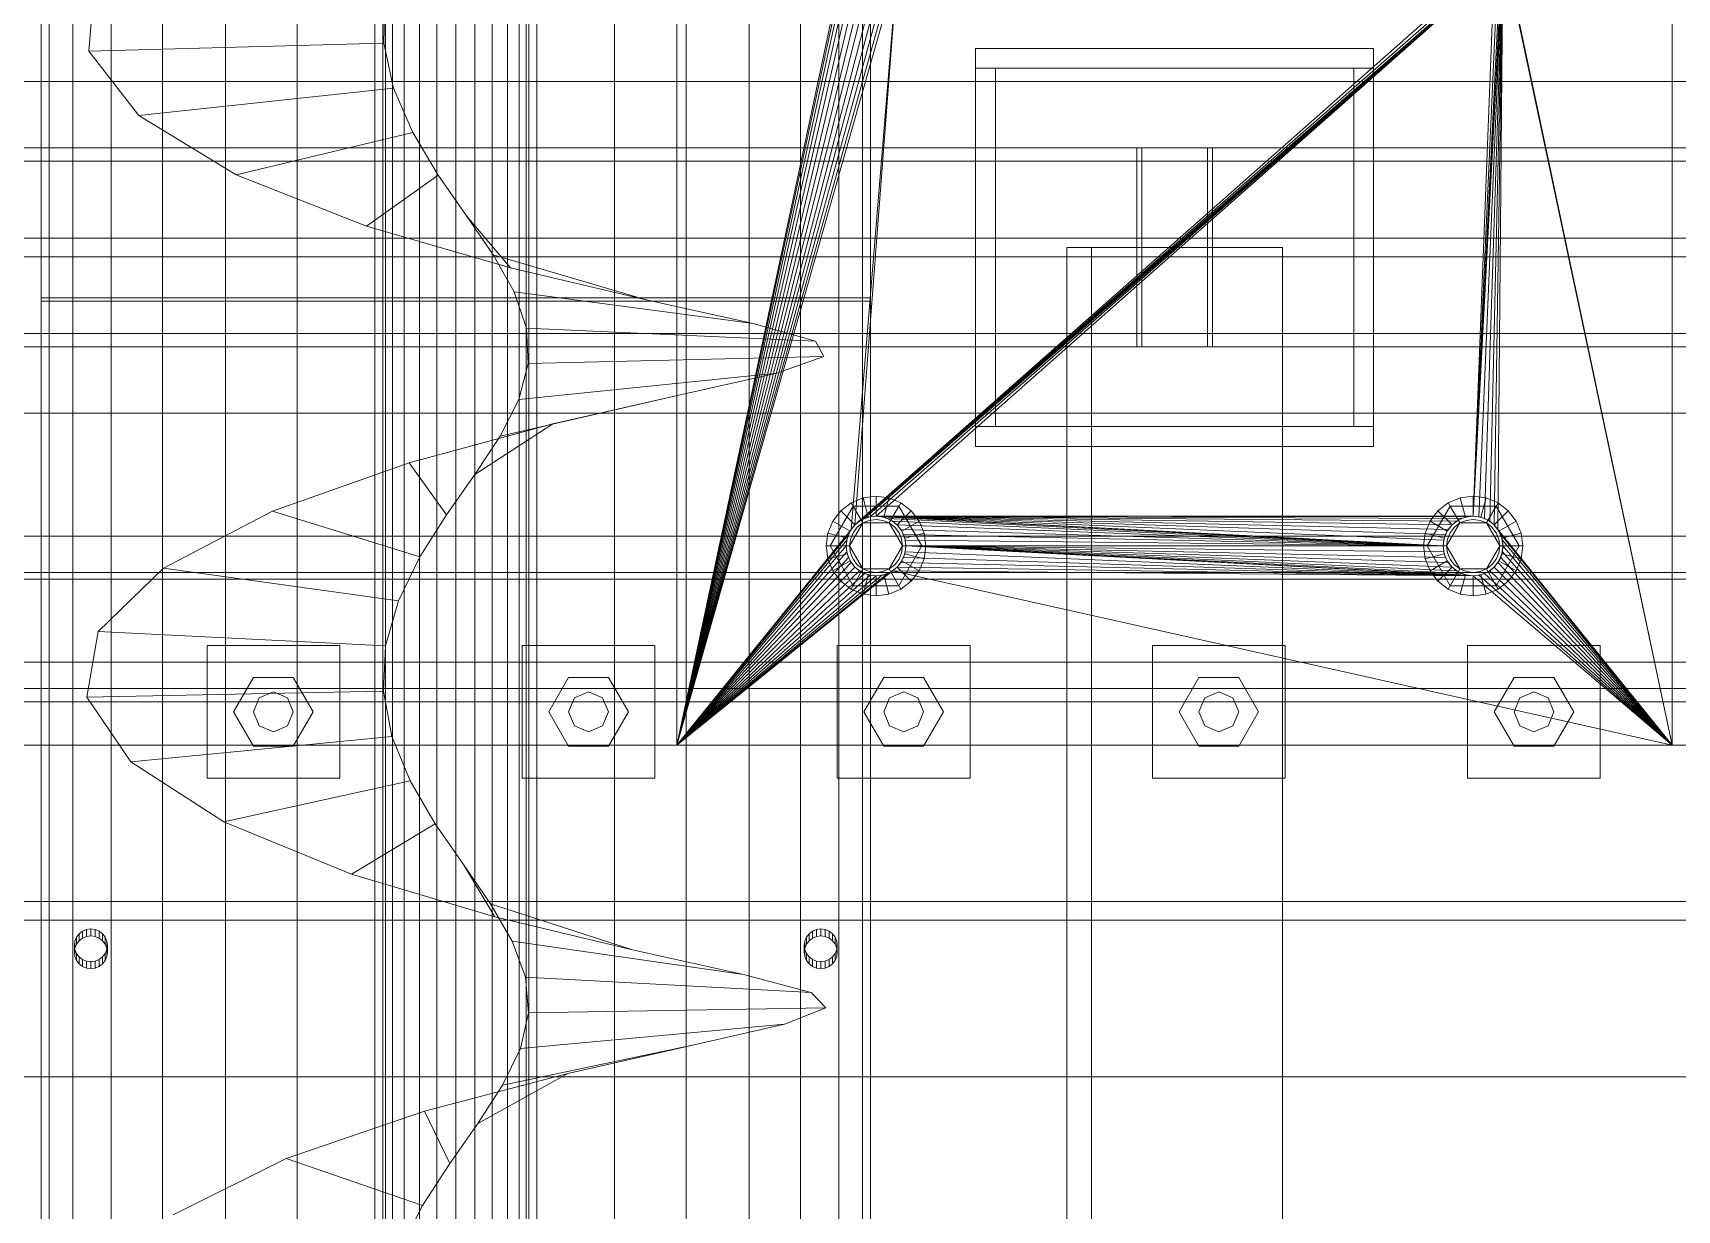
# Model space of a CAD drawing. Header units: millimetres. Extents: x -1970 to 34302, y -65268 to 6837.
# Drawn here: x 12292 to 12787.7, y -17540.2 to -17185.3 of the extents above; entities that cross this region are included whole.
import ezdxf

# ---------------------------------------------------------------- set-up
doc = ezdxf.new("R2010")
doc.units = ezdxf.units.MM
doc.layers.add('superior_dos-mix', color=7, linetype='Continuous', lineweight=0)
doc.layers.add('superior_mezcladora', color=7, linetype='Continuous', lineweight=0)

msp = doc.modelspace()

# ---------------------------------------------------------------- linework, layer by layer
at = {"layer": 'superior_dos-mix'}
for p, q in [((12400.476, -16048.844), (12400.476, -17826.815)), ((12403.972, -16048.043), (12403.972, -17826.013)), ((12408.529, -16047.427), (12408.529, -17825.398)), ((12413.835, -16047.04), (12413.835, -17825.011)), ((12419.529, -16046.909), (12419.529, -17824.879)), ((12425.223, -16047.04), (12425.223, -17825.011)), ((12430.529, -16047.427), (12430.529, -17825.398)), ((12435.085, -16048.043), (12435.085, -17826.013)), ((12438.581, -16048.844), (12438.581, -17826.815)), ((12397.529, -17828.751), (12397.529, -16050.78)), ((12398.278, -16049.778), (12398.278, -17827.749)), ((12398.278, -16051.783), (12398.278, -17829.753)), ((12400.476, -16052.716), (12400.476, -17830.687)), ((12403.972, -16053.518), (12403.972, -17831.489)), ((12408.529, -16054.134), (12408.529, -17832.104)), ((12430.529, -16054.134), (12430.529, -17832.104)), ((12435.085, -16053.518), (12435.085, -17831.489)), ((12438.581, -16052.716), (12438.581, -17830.687)), ((12440.779, -16049.778), (12440.779, -17827.749)), ((12440.779, -16051.783), (12440.779, -17829.753)), ((12441.529, -16050.78), (12441.529, -17828.751)), ((12413.835, -16054.52), (12413.835, -17832.491)), ((12419.529, -16054.652), (12419.529, -17832.623)), ((12425.223, -16054.52), (12425.223, -17832.491)), ((12315.595, -16087.778), (12315.595, -17737.778)), ((12331.14, -17734.444), (12331.14, -16084.444)), ((12507.917, -16084.444), (12507.917, -17734.444)), ((12523.462, -16087.778), (12523.462, -17737.778)), ((12304.044, -16091.581), (12304.044, -17741.581)), ((12535.014, -16091.581), (12535.014, -17741.581)), ((12296.93, -16095.708), (12296.93, -17745.708)), ((12542.127, -16095.708), (12542.127, -17745.708)), ((12294.529, -16100), (12294.529, -17750)), ((12544.529, -16100), (12544.529, -17750)), ((12296.93, -16104.292), (12296.93, -17754.292)), ((12304.044, -16108.419), (12304.044, -17758.419)), ((12535.014, -16108.419), (12535.014, -17758.419)), ((12542.127, -16104.292), (12542.127, -17754.292)), ((12315.595, -16112.222), (12315.595, -17762.222)), ((12523.462, -16112.222), (12523.462, -17762.222)), ((12331.14, -16115.556), (12331.14, -17765.556)), ((12350.082, -16118.292), (12350.082, -17768.292)), ((12488.975, -16118.292), (12488.975, -17768.292)), ((12507.917, -16115.556), (12507.917, -17765.556)), ((12371.693, -16120.325), (12371.693, -17770.325)), ((12395.142, -16121.577), (12395.142, -17771.577)), ((12419.529, -16122), (12419.529, -17772)), ((12443.915, -16121.577), (12443.915, -17771.577)), ((12467.364, -16120.325), (12467.364, -17770.325)), ((12294.529, -16871.428), (12294.529, -17265.185)), ((12544.529, -17265.185), (12544.529, -16871.428)), ((12294.529, -16872.484), (12294.529, -17266.241)), ((12544.529, -16872.484), (12544.529, -17266.241)), ((12310.533, -17171.02), (12308.922, -17190.878)), ((12397.802, -17188.387), (12398.119, -17174.665)), ((12308.922, -17190.878), (12397.802, -17188.387)), ((12400.75, -17202.017), (12397.802, -17188.387)), ((12308.922, -17190.878), (12323.927, -17210.269)), ((12323.927, -17210.269), (12400.75, -17202.017)), ((12406.518, -17215.345), (12400.75, -17202.017)), ((12323.927, -17210.269), (12353.295, -17228.118)), ((12353.295, -17228.118), (12406.518, -17215.345)), ((12414.241, -17228.203), (12406.518, -17215.345)), ((12353.295, -17228.118), (12392.612, -17243.578)), ((12392.612, -17243.578), (12414.241, -17228.203)), ((12422.759, -17240.497), (12414.241, -17228.203)), ((12392.612, -17243.578), (12435.973, -17256.165)), ((12435.973, -17256.165), (12422.759, -17240.497)), ((12430.791, -17252.215), (12422.759, -17240.497)), ((12476.864, -17265.822), (12430.791, -17252.215)), ((12437.131, -17263.434), (12430.791, -17252.215)), ((12435.973, -17256.165), (12476.864, -17265.822)), ((12509.141, -17272.935), (12437.131, -17263.434)), ((12440.827, -17274.303), (12437.131, -17263.434)), ((12544.529, -17265.185), (12294.529, -17265.185)), ((12294.529, -17265.185), (12294.529, -17266.241)), ((12294.529, -17265.185), (12294.529, -17658.941)), ((12294.529, -17266.241), (12544.529, -17266.241)), ((12294.529, -17266.241), (12294.529, -17659.997)), ((12476.864, -17265.822), (12509.141, -17272.935)), ((12544.529, -17266.241), (12544.529, -17265.185)), ((12544.529, -17658.941), (12544.529, -17265.185)), ((12544.529, -17266.241), (12544.529, -17659.997)), ((12509.141, -17272.935), (12527.956, -17278.272)), ((12527.956, -17278.272), (12440.827, -17274.303)), ((12441.323, -17285.027), (12440.827, -17274.303)), ((12527.956, -17278.272), (12530.482, -17282.867)), ((12530.482, -17282.867), (12441.323, -17285.027)), ((12530.482, -17282.867), (12516.34, -17287.866)), ((12438.545, -17295.831), (12441.323, -17285.027)), ((12516.34, -17287.866), (12438.545, -17295.831)), ((12516.34, -17287.866), (12487.654, -17294.354)), ((12487.654, -17294.354), (12432.91, -17306.927)), ((12432.91, -17306.927), (12438.545, -17295.831)), ((12487.654, -17294.354), (12448.733, -17303.192)), ((12448.733, -17303.192), (12405.426, -17314.89)), ((12448.733, -17303.192), (12425.265, -17318.484)), ((12425.265, -17318.484), (12432.91, -17306.927)), ((12405.426, -17314.89), (12364.236, -17329.525)), ((12405.426, -17314.89), (12416.758, -17330.603)), ((12416.758, -17330.603), (12425.265, -17318.484)), ((12364.236, -17329.525), (12331.354, -17346.735)), ((12364.236, -17329.525), (12408.668, -17343.299)), ((12408.668, -17343.299), (12416.758, -17330.603)), ((12331.354, -17346.735), (12311.717, -17365.771)), ((12331.354, -17346.735), (12402.209, -17356.501)), ((12402.209, -17356.501), (12408.668, -17343.299)), ((12398.351, -17370.062), (12402.209, -17356.501)), ((12311.717, -17365.771), (12308.277, -17385.609)), ((12311.717, -17365.771), (12398.351, -17370.062)), ((12397.676, -17383.78), (12398.351, -17370.062)), ((12308.277, -17385.609), (12397.676, -17383.78)), ((12308.277, -17385.609), (12321.55, -17405.105)), ((12400.283, -17397.431), (12397.676, -17383.78)), ((12321.55, -17405.105), (12400.283, -17397.431)), ((12405.781, -17410.801), (12400.283, -17397.431)), ((12321.55, -17405.105), (12349.543, -17423.167)), ((12349.543, -17423.167), (12405.781, -17410.801)), ((12413.345, -17423.716), (12405.781, -17410.801)), ((12349.543, -17423.167), (12388.049, -17438.917)), ((12388.049, -17438.917), (12413.345, -17423.716)), ((12421.838, -17436.073), (12413.345, -17423.716)), ((12431.284, -17451.825), (12421.838, -17436.073)), ((12429.983, -17447.851), (12421.838, -17436.073)), ((12388.049, -17438.917), (12431.284, -17451.825)), ((12472.753, -17461.788), (12429.983, -17447.851)), ((12436.558, -17459.118), (12429.983, -17447.851)), ((12431.284, -17451.825), (12472.753, -17461.788)), ((12305.993, -17456.891), (12305.198, -17457.91)), ((12307.029, -17456.109), (12305.993, -17456.891)), ((12305.993, -17459.003), (12305.993, -17456.891)), ((12308.234, -17455.617), (12307.029, -17456.109)), ((12307.029, -17458.221), (12307.029, -17456.109)), ((12309.529, -17455.449), (12308.234, -17455.617)), ((12308.234, -17457.729), (12308.234, -17455.617)), ((12310.823, -17455.617), (12309.529, -17455.449)), ((12309.529, -17457.561), (12309.529, -17455.449)), ((12312.029, -17456.109), (12310.823, -17455.617)), ((12310.823, -17457.729), (12310.823, -17455.617)), ((12313.064, -17456.891), (12312.029, -17456.109)), ((12312.029, -17458.221), (12312.029, -17456.109)), ((12313.859, -17457.91), (12313.064, -17456.891)), ((12313.064, -17459.003), (12313.064, -17456.891)), ((12525.993, -17456.891), (12525.198, -17457.91)), ((12527.029, -17456.109), (12525.993, -17456.891)), ((12525.993, -17459.003), (12525.993, -17456.891)), ((12528.234, -17455.617), (12527.029, -17456.109)), ((12527.029, -17458.221), (12527.029, -17456.109)), ((12529.529, -17455.449), (12528.234, -17455.617)), ((12528.234, -17457.729), (12528.234, -17455.617)), ((12530.823, -17455.617), (12529.529, -17455.449)), ((12529.529, -17457.561), (12529.529, -17455.449)), ((12532.029, -17456.109), (12530.823, -17455.617)), ((12530.823, -17457.729), (12530.823, -17455.617)), ((12533.064, -17456.891), (12532.029, -17456.109)), ((12532.029, -17458.221), (12532.029, -17456.109)), ((12533.859, -17457.91), (12533.064, -17456.891)), ((12533.064, -17459.003), (12533.064, -17456.891)), ((12304.699, -17459.097), (12304.529, -17460.371)), ((12304.529, -17460.371), (12304.699, -17461.645)), ((12304.529, -17460.371), (12304.529, -17462.483)), ((12304.529, -17462.483), (12304.699, -17461.209)), ((12305.198, -17457.91), (12304.699, -17459.097)), ((12304.699, -17461.209), (12304.699, -17459.097)), ((12304.699, -17461.209), (12305.198, -17460.022)), ((12304.699, -17461.645), (12305.198, -17462.832)), ((12304.699, -17463.757), (12304.699, -17461.645)), ((12305.198, -17460.022), (12305.198, -17457.91)), ((12305.198, -17460.022), (12305.993, -17459.003)), ((12305.993, -17459.003), (12307.029, -17458.221)), ((12307.029, -17458.221), (12308.234, -17457.729)), ((12308.234, -17457.729), (12309.529, -17457.561)), ((12309.529, -17457.561), (12310.823, -17457.729)), ((12310.823, -17457.729), (12312.029, -17458.221)), ((12312.029, -17458.221), (12313.064, -17459.003)), ((12313.064, -17459.003), (12313.859, -17460.022)), ((12314.358, -17459.097), (12313.859, -17457.91)), ((12313.859, -17460.022), (12313.859, -17457.91)), ((12313.859, -17460.022), (12314.358, -17461.209)), ((12313.859, -17462.832), (12314.358, -17461.645)), ((12314.529, -17460.371), (12314.358, -17459.097)), ((12314.358, -17461.209), (12314.358, -17459.097)), ((12314.358, -17461.645), (12314.529, -17460.371)), ((12314.358, -17461.209), (12314.529, -17462.483)), ((12314.358, -17463.757), (12314.358, -17461.645)), ((12314.529, -17462.483), (12314.529, -17460.371)), ((12506.226, -17469.146), (12436.558, -17459.118)), ((12440.575, -17470.016), (12436.558, -17459.118)), ((12472.753, -17461.788), (12506.226, -17469.146)), ((12524.699, -17459.097), (12524.529, -17460.371)), ((12524.529, -17460.371), (12524.699, -17461.645)), ((12524.529, -17460.371), (12524.529, -17462.483)), ((12524.529, -17462.483), (12524.699, -17461.209)), ((12525.198, -17457.91), (12524.699, -17459.097)), ((12524.699, -17461.209), (12524.699, -17459.097)), ((12524.699, -17461.209), (12525.198, -17460.022)), ((12524.699, -17461.645), (12525.198, -17462.832)), ((12524.699, -17463.757), (12524.699, -17461.645)), ((12525.198, -17460.022), (12525.198, -17457.91)), ((12525.198, -17460.022), (12525.993, -17459.003)), ((12525.993, -17459.003), (12527.029, -17458.221)), ((12527.029, -17458.221), (12528.234, -17457.729)), ((12528.234, -17457.729), (12529.529, -17457.561)), ((12529.529, -17457.561), (12530.823, -17457.729)), ((12530.823, -17457.729), (12532.029, -17458.221)), ((12532.029, -17458.221), (12533.064, -17459.003)), ((12533.064, -17459.003), (12533.859, -17460.022)), ((12534.358, -17459.097), (12533.859, -17457.91)), ((12533.859, -17460.022), (12533.859, -17457.91)), ((12533.859, -17460.022), (12534.358, -17461.209)), ((12533.859, -17462.832), (12534.358, -17461.645)), ((12534.529, -17460.371), (12534.358, -17459.097)), ((12534.358, -17461.209), (12534.358, -17459.097)), ((12534.358, -17461.645), (12534.529, -17460.371)), ((12534.358, -17461.209), (12534.529, -17462.483)), ((12534.358, -17463.757), (12534.358, -17461.645)), ((12534.529, -17462.483), (12534.529, -17460.371)), ((12304.699, -17463.757), (12304.529, -17462.483)), ((12305.198, -17464.944), (12304.699, -17463.757)), ((12305.198, -17462.832), (12305.993, -17463.852)), ((12305.198, -17464.944), (12305.198, -17462.832)), ((12305.993, -17465.964), (12305.198, -17464.944)), ((12305.993, -17463.852), (12307.029, -17464.634)), ((12305.993, -17465.964), (12305.993, -17463.852)), ((12307.029, -17466.746), (12305.993, -17465.964)), ((12307.029, -17464.634), (12308.234, -17465.125)), ((12307.029, -17466.746), (12307.029, -17464.634)), ((12308.234, -17467.237), (12307.029, -17466.746)), ((12308.234, -17465.125), (12309.529, -17465.293)), ((12308.234, -17467.237), (12308.234, -17465.125)), ((12309.529, -17465.293), (12310.823, -17465.125)), ((12309.529, -17467.405), (12309.529, -17465.293)), ((12310.823, -17465.125), (12312.029, -17464.634)), ((12310.823, -17467.237), (12310.823, -17465.125)), ((12312.029, -17466.746), (12310.823, -17467.237)), ((12312.029, -17464.634), (12313.064, -17463.852)), ((12312.029, -17466.746), (12312.029, -17464.634)), ((12313.064, -17465.964), (12312.029, -17466.746)), ((12313.064, -17463.852), (12313.859, -17462.832)), ((12313.064, -17465.964), (12313.064, -17463.852)), ((12313.859, -17464.944), (12313.064, -17465.964)), ((12313.859, -17464.944), (12313.859, -17462.832)), ((12314.358, -17463.757), (12313.859, -17464.944)), ((12314.529, -17462.483), (12314.358, -17463.757)), ((12524.699, -17463.757), (12524.529, -17462.483)), ((12525.198, -17464.944), (12524.699, -17463.757)), ((12525.198, -17462.832), (12525.993, -17463.852)), ((12525.198, -17464.944), (12525.198, -17462.832)), ((12525.993, -17465.964), (12525.198, -17464.944)), ((12525.993, -17463.852), (12527.029, -17464.634)), ((12525.993, -17465.964), (12525.993, -17463.852)), ((12527.029, -17466.746), (12525.993, -17465.964)), ((12527.029, -17464.634), (12528.234, -17465.125)), ((12527.029, -17466.746), (12527.029, -17464.634)), ((12528.234, -17467.237), (12527.029, -17466.746)), ((12528.234, -17465.125), (12529.529, -17465.293)), ((12528.234, -17467.237), (12528.234, -17465.125)), ((12529.529, -17465.293), (12530.823, -17465.125)), ((12529.529, -17467.405), (12529.529, -17465.293)), ((12530.823, -17465.125), (12532.029, -17464.634)), ((12530.823, -17467.237), (12530.823, -17465.125)), ((12532.029, -17466.746), (12530.823, -17467.237)), ((12532.029, -17464.634), (12533.064, -17463.852)), ((12532.029, -17466.746), (12532.029, -17464.634)), ((12533.064, -17465.964), (12532.029, -17466.746)), ((12533.064, -17463.852), (12533.859, -17462.832)), ((12533.064, -17465.964), (12533.064, -17463.852)), ((12533.859, -17464.944), (12533.064, -17465.964)), ((12533.859, -17464.944), (12533.859, -17462.832)), ((12534.358, -17463.757), (12533.859, -17464.944)), ((12534.529, -17462.483), (12534.358, -17463.757)), ((12309.529, -17467.405), (12308.234, -17467.237)), ((12310.823, -17467.237), (12309.529, -17467.405)), ((12526.675, -17474.629), (12440.575, -17470.016)), ((12441.43, -17480.745), (12440.575, -17470.016)), ((12506.226, -17469.146), (12526.675, -17474.629)), ((12529.529, -17467.405), (12528.234, -17467.237)), ((12530.823, -17467.237), (12529.529, -17467.405)), ((12526.675, -17474.629), (12531.028, -17479.249)), ((12438.995, -17491.529), (12441.43, -17480.745)), ((12531.028, -17479.249), (12441.43, -17480.745)), ((12531.028, -17479.249), (12518.63, -17484.15)), ((12518.63, -17484.15), (12438.995, -17491.529)), ((12518.63, -17484.15), (12491.344, -17490.43)), ((12491.344, -17490.43), (12433.635, -17502.584)), ((12433.635, -17502.584), (12438.995, -17491.529)), ((12491.344, -17490.43), (12453.27, -17498.982)), ((12453.27, -17498.982), (12410.126, -17510.358)), ((12453.27, -17498.982), (12426.156, -17514.086)), ((12426.156, -17514.086), (12433.635, -17502.584)), ((12410.126, -17510.358), (12368.396, -17524.685)), ((12410.126, -17510.358), (12417.682, -17526.142)), ((12417.682, -17526.142), (12426.156, -17514.086)), ((12368.396, -17524.685), (12334.346, -17541.646)), ((12368.396, -17524.685), (12409.485, -17538.777)), ((12409.485, -17538.777), (12417.682, -17526.142)), ((12402.796, -17551.931), (12409.485, -17538.777))]:
    msp.add_line(p, q, dxfattribs=at)
at = {"layer": 'superior_mezcladora'}
for p, q in [((12486.195, -17400), (12486.195, -17100)), ((12786.195, -17100), (12786.195, -17400)), ((12786.195, -17400), (12735.022, -17158.244)), ((12486.195, -17400), (12537.195, -17160)), ((12537.368, -17161.756), (12486.195, -17400)), ((12537.88, -17163.444), (12486.195, -17400)), ((12735.195, -17160), (12726.195, -17331)), ((12735.022, -17161.756), (12726.195, -17331)), ((12734.51, -17163.444), (12726.195, -17331)), ((12735.195, -17160), (12727.951, -17331.173)), ((12729.639, -17331.685), (12735.195, -17160)), ((12731.195, -17332.517), (12735.195, -17160)), ((12732.559, -17333.636), (12735.195, -17160)), ((12733.678, -17335), (12735.195, -17160)), ((12786.195, -17400), (12735.195, -17160)), ((12538.712, -17165), (12486.195, -17400)), ((12539.831, -17166.364), (12486.195, -17400)), ((12552.559, -17166.364), (12486.195, -17400)), ((12541.195, -17167.483), (12486.195, -17400)), ((12551.195, -17167.483), (12486.195, -17400)), ((12542.751, -17168.315), (12486.195, -17400)), ((12549.639, -17168.315), (12486.195, -17400)), ((12544.439, -17168.827), (12486.195, -17400)), ((12547.951, -17168.827), (12486.195, -17400)), ((12546.195, -17169), (12486.195, -17400)), ((12552.559, -17166.364), (12538.712, -17335)), ((12552.559, -17166.364), (12539.831, -17333.636)), ((12732.559, -17166.364), (12539.831, -17333.636)), ((12731.195, -17167.483), (12539.831, -17333.636)), ((12729.639, -17168.315), (12539.831, -17333.636)), ((12727.951, -17168.827), (12539.831, -17333.636)), ((12726.195, -17169), (12539.831, -17333.636)), ((12732.559, -17166.364), (12541.195, -17332.517)), ((12732.559, -17166.364), (12542.751, -17331.685)), ((12732.559, -17166.364), (12544.439, -17331.173)), ((12732.559, -17166.364), (12546.195, -17331)), ((12733.678, -17165), (12726.195, -17331)), ((12732.559, -17166.364), (12726.195, -17331)), ((12576.195, -17196), (12576.195, -17190)), ((12576.195, -17190), (12696.195, -17190)), ((12696.195, -17190), (12696.195, -17196)), ((12696.195, -17196), (12576.195, -17196)), ((12576.195, -17304), (12576.195, -17196)), ((12576.195, -17196), (12582.195, -17196)), ((12582.195, -17196), (12582.195, -17304)), ((12690.195, -17304), (12690.195, -17196)), ((12690.195, -17196), (12696.195, -17196)), ((12696.195, -17196), (12696.195, -17304)), ((10569.529, -17200), (16769.529, -17200)), ((12624.784, -17220), (10558.117, -17220)), ((10559.639, -17220), (12626.305, -17220)), ((10559.639, -17224), (12626.305, -17224)), ((12646.085, -17220), (10579.418, -17220)), ((12646.085, -17224), (10579.418, -17224)), ((10580.94, -17220), (12647.606, -17220)), ((12624.784, -17280), (12624.784, -17220)), ((12624.784, -17220), (12626.305, -17220)), ((14691.451, -17220), (12624.784, -17220)), ((12626.305, -17220), (12626.305, -17280)), ((12626.305, -17224), (12626.305, -17220)), ((12626.305, -17220), (12646.085, -17220)), ((12626.305, -17220), (14692.972, -17220)), ((12646.085, -17224), (12626.305, -17224)), ((12626.305, -17224), (14692.972, -17224)), ((12646.085, -17280), (12646.085, -17220)), ((12646.085, -17220), (12647.606, -17220)), ((12646.085, -17220), (12646.085, -17224)), ((14712.752, -17220), (12646.085, -17220)), ((14712.752, -17224), (12646.085, -17224)), ((12647.606, -17220), (12647.606, -17280)), ((12647.606, -17220), (14714.273, -17220)), ((10569.529, -17247.2), (16769.529, -17247.2)), ((16769.529, -17252.8), (10569.529, -17252.8)), ((12668.695, -17250), (12603.695, -17250)), ((12603.695, -17250), (12603.695, -18750)), ((12611.195, -17250), (12603.695, -17250)), ((12611.195, -18750), (12611.195, -17250)), ((12668.695, -18750), (12668.695, -17250)), ((12626.305, -17276), (10559.639, -17276)), ((10579.418, -17276), (12646.085, -17276)), ((12626.305, -17280), (12626.305, -17276)), ((12626.305, -17276), (12646.085, -17276)), ((14692.972, -17276), (12626.305, -17276)), ((12646.085, -17276), (12646.085, -17280)), ((12646.085, -17276), (14712.752, -17276)), ((10558.117, -17280), (12624.784, -17280)), ((12626.305, -17280), (10559.639, -17280)), ((10579.418, -17280), (12646.085, -17280)), ((12647.606, -17280), (10580.94, -17280)), ((12626.305, -17280), (12624.784, -17280)), ((12624.784, -17280), (14691.451, -17280)), ((12646.085, -17280), (12626.305, -17280)), ((14692.972, -17280), (12626.305, -17280)), ((12647.606, -17280), (12646.085, -17280)), ((12646.085, -17280), (14712.752, -17280)), ((14714.273, -17280), (12647.606, -17280)), ((16769.529, -17300), (10569.529, -17300)), ((12576.195, -17310), (12576.195, -17304)), ((12576.195, -17304), (12696.195, -17304)), ((12582.195, -17304), (12576.195, -17304)), ((12696.195, -17304), (12690.195, -17304)), ((12696.195, -17304), (12696.195, -17310)), ((12696.195, -17310), (12576.195, -17310)), ((12539.27, -17328.006), (12532.345, -17340)), ((12538.695, -17327.01), (12535.589, -17329.393)), ((12542.313, -17325.511), (12538.695, -17327.01)), ((12541.695, -17332.206), (12538.695, -17327.01)), ((12553.12, -17328.006), (12539.27, -17328.006)), ((12542.195, -17333.072), (12539.27, -17328.006)), ((12546.195, -17325), (12542.313, -17325.511)), ((12543.866, -17331.307), (12542.313, -17325.511)), ((12550.078, -17325.511), (12546.195, -17325)), ((12546.195, -17331), (12546.195, -17325)), ((12548.525, -17331.307), (12550.078, -17325.511)), ((12553.695, -17327.01), (12550.078, -17325.511)), ((12550.195, -17333.072), (12553.12, -17328.006)), ((12550.695, -17332.206), (12553.695, -17327.01)), ((12560.045, -17340), (12553.12, -17328.006)), ((12556.802, -17329.393), (12553.695, -17327.01)), ((12719.27, -17328.006), (12712.345, -17340)), ((12718.695, -17327.01), (12715.589, -17329.393)), ((12722.313, -17325.511), (12718.695, -17327.01)), ((12721.695, -17332.206), (12718.695, -17327.01)), ((12733.12, -17328.006), (12719.27, -17328.006)), ((12722.195, -17333.072), (12719.27, -17328.006)), ((12726.195, -17325), (12722.313, -17325.511)), ((12723.866, -17331.307), (12722.313, -17325.511)), ((12730.078, -17325.511), (12726.195, -17325)), ((12726.195, -17331), (12726.195, -17325)), ((12728.525, -17331.307), (12730.078, -17325.511)), ((12733.695, -17327.01), (12730.078, -17325.511)), ((12730.195, -17333.072), (12733.12, -17328.006)), ((12730.695, -17332.206), (12733.695, -17327.01)), ((12740.045, -17340), (12733.12, -17328.006)), ((12736.802, -17329.393), (12733.695, -17327.01)), ((12533.205, -17332.5), (12531.706, -17336.118)), ((12535.589, -17329.393), (12533.205, -17332.5)), ((12538.401, -17335.5), (12533.205, -17332.5)), ((12539.831, -17333.636), (12535.589, -17329.393)), ((12538.195, -17340), (12542.195, -17333.072)), ((12539.831, -17333.636), (12541.695, -17332.206)), ((12541.195, -17332.517), (12539.831, -17333.636)), ((12540.538, -17334.343), (12542.195, -17333.072)), ((12542.751, -17331.685), (12541.195, -17332.517)), ((12541.695, -17332.206), (12543.866, -17331.307)), ((12542.195, -17333.072), (12544.125, -17332.273)), ((12542.195, -17333.072), (12550.195, -17333.072)), ((12544.439, -17331.173), (12542.751, -17331.685)), ((12543.866, -17331.307), (12546.195, -17331)), ((12544.125, -17332.273), (12546.195, -17332)), ((12546.195, -17331), (12544.439, -17331.173)), ((12547.951, -17331.173), (12546.195, -17331)), ((12546.195, -17331), (12717.195, -17340)), ((12546.195, -17331), (12717.368, -17338.244)), ((12546.195, -17331), (12717.88, -17336.556)), ((12546.195, -17331), (12718.712, -17335)), ((12546.195, -17331), (12719.831, -17333.636)), ((12546.195, -17331), (12721.195, -17332.517)), ((12546.195, -17331), (12722.751, -17331.685)), ((12546.195, -17331), (12724.439, -17331.173)), ((12546.195, -17331), (12726.195, -17331)), ((12546.195, -17331), (12548.525, -17331.307)), ((12546.195, -17332), (12548.266, -17332.273)), ((12549.639, -17331.685), (12547.951, -17331.173)), ((12547.951, -17331.173), (12717.195, -17340)), ((12548.266, -17332.273), (12550.195, -17333.072)), ((12548.525, -17331.307), (12550.695, -17332.206)), ((12551.195, -17332.517), (12549.639, -17331.685)), ((12549.639, -17331.685), (12717.195, -17340)), ((12550.195, -17333.072), (12551.852, -17334.343)), ((12550.195, -17333.072), (12554.195, -17340)), ((12550.695, -17332.206), (12552.559, -17333.636)), ((12552.559, -17333.636), (12551.195, -17332.517)), ((12551.195, -17332.517), (12717.195, -17340)), ((12552.559, -17333.636), (12556.802, -17329.393)), ((12553.989, -17335.5), (12559.186, -17332.5)), ((12559.186, -17332.5), (12556.802, -17329.393)), ((12560.684, -17336.118), (12559.186, -17332.5)), ((12713.205, -17332.5), (12711.706, -17336.118)), ((12715.589, -17329.393), (12713.205, -17332.5)), ((12718.401, -17335.5), (12713.205, -17332.5)), ((12719.831, -17333.636), (12715.589, -17329.393)), ((12718.195, -17340), (12722.195, -17333.072)), ((12719.831, -17333.636), (12721.695, -17332.206)), ((12721.195, -17332.517), (12719.831, -17333.636)), ((12720.538, -17334.343), (12722.195, -17333.072)), ((12722.751, -17331.685), (12721.195, -17332.517)), ((12721.695, -17332.206), (12723.866, -17331.307)), ((12722.195, -17333.072), (12724.125, -17332.273)), ((12722.195, -17333.072), (12730.195, -17333.072)), ((12724.439, -17331.173), (12722.751, -17331.685)), ((12723.866, -17331.307), (12726.195, -17331)), ((12724.125, -17332.273), (12726.195, -17332)), ((12726.195, -17331), (12724.439, -17331.173)), ((12727.951, -17331.173), (12726.195, -17331)), ((12726.195, -17331), (12728.525, -17331.307)), ((12726.195, -17332), (12728.266, -17332.273)), ((12729.639, -17331.685), (12727.951, -17331.173)), ((12728.266, -17332.273), (12730.195, -17333.072)), ((12728.525, -17331.307), (12730.695, -17332.206)), ((12731.195, -17332.517), (12729.639, -17331.685)), ((12730.195, -17333.072), (12731.852, -17334.343)), ((12730.195, -17333.072), (12734.195, -17340)), ((12730.695, -17332.206), (12732.559, -17333.636)), ((12732.559, -17333.636), (12731.195, -17332.517)), ((12732.559, -17333.636), (12736.802, -17329.393)), ((12733.989, -17335.5), (12739.186, -17332.5)), ((12739.186, -17332.5), (12736.802, -17329.393)), ((12740.684, -17336.118), (12739.186, -17332.5)), ((10569.529, -17337), (16769.529, -17337)), ((12486.195, -17400), (12538.712, -17335)), ((12486.195, -17400), (12537.88, -17336.556)), ((12531.706, -17336.118), (12531.195, -17340)), ((12537.502, -17337.671), (12531.706, -17336.118)), ((12537.195, -17340), (12537.502, -17337.671)), ((12537.88, -17336.556), (12537.368, -17338.244)), ((12537.502, -17337.671), (12538.401, -17335.5)), ((12538.712, -17335), (12537.88, -17336.556)), ((12538.195, -17340), (12538.468, -17337.929)), ((12538.401, -17335.5), (12539.831, -17333.636)), ((12538.468, -17337.929), (12539.267, -17336)), ((12539.831, -17333.636), (12538.712, -17335)), ((12539.267, -17336), (12540.538, -17334.343)), ((12551.852, -17334.343), (12553.123, -17336)), ((12553.678, -17335), (12552.559, -17333.636)), ((12552.559, -17333.636), (12717.195, -17340)), ((12552.559, -17333.636), (12553.989, -17335.5)), ((12553.123, -17336), (12553.923, -17337.929)), ((12554.51, -17336.556), (12553.678, -17335)), ((12553.678, -17335), (12717.195, -17340)), ((12553.923, -17337.929), (12554.195, -17340)), ((12553.989, -17335.5), (12554.889, -17337.671)), ((12555.022, -17338.244), (12554.51, -17336.556)), ((12554.51, -17336.556), (12717.195, -17340)), ((12554.889, -17337.671), (12560.684, -17336.118)), ((12554.889, -17337.671), (12555.195, -17340)), ((12561.195, -17340), (12560.684, -17336.118)), ((12711.706, -17336.118), (12711.195, -17340)), ((12717.502, -17337.671), (12711.706, -17336.118)), ((12717.195, -17340), (12717.502, -17337.671)), ((12717.88, -17336.556), (12717.368, -17338.244)), ((12717.502, -17337.671), (12718.401, -17335.5)), ((12718.712, -17335), (12717.88, -17336.556)), ((12718.195, -17340), (12718.468, -17337.929)), ((12718.401, -17335.5), (12719.831, -17333.636)), ((12718.468, -17337.929), (12719.267, -17336)), ((12719.831, -17333.636), (12718.712, -17335)), ((12719.267, -17336), (12720.538, -17334.343)), ((12731.852, -17334.343), (12733.123, -17336)), ((12733.678, -17335), (12732.559, -17333.636)), ((12732.559, -17333.636), (12733.989, -17335.5)), ((12733.123, -17336), (12733.923, -17337.929)), ((12734.51, -17336.556), (12733.678, -17335)), ((12733.678, -17335), (12786.195, -17400)), ((12733.923, -17337.929), (12734.195, -17340)), ((12733.989, -17335.5), (12734.889, -17337.671)), ((12735.022, -17338.244), (12734.51, -17336.556)), ((12734.51, -17336.556), (12786.195, -17400)), ((12734.889, -17337.671), (12740.684, -17336.118)), ((12734.889, -17337.671), (12735.195, -17340)), ((12741.195, -17340), (12740.684, -17336.118)), ((12486.195, -17400), (12537.368, -17338.244)), ((12537.195, -17340), (12486.195, -17400)), ((12537.368, -17341.756), (12486.195, -17400)), ((12537.195, -17340), (12531.195, -17340)), ((12531.195, -17340), (12531.706, -17343.882)), ((12537.502, -17342.329), (12531.706, -17343.882)), ((12538.195, -17340), (12532.345, -17340)), ((12532.345, -17340), (12539.27, -17351.994)), ((12537.368, -17338.244), (12537.195, -17340)), ((12537.195, -17340), (12537.368, -17341.756)), ((12537.502, -17342.329), (12537.195, -17340)), ((12537.368, -17341.756), (12537.88, -17343.444)), ((12538.401, -17344.5), (12537.502, -17342.329)), ((12538.468, -17342.071), (12538.195, -17340)), ((12542.195, -17346.928), (12538.195, -17340)), ((12539.267, -17344), (12538.468, -17342.071)), ((12554.195, -17340), (12550.195, -17346.928)), ((12553.12, -17351.994), (12560.045, -17340)), ((12553.923, -17342.071), (12553.123, -17344)), ((12554.195, -17340), (12553.923, -17342.071)), ((12554.889, -17342.329), (12553.989, -17344.5)), ((12560.045, -17340), (12554.195, -17340)), ((12554.51, -17343.444), (12555.022, -17341.756)), ((12555.195, -17340), (12554.889, -17342.329)), ((12554.889, -17342.329), (12560.684, -17343.882)), ((12555.195, -17340), (12555.022, -17338.244)), ((12555.022, -17338.244), (12717.195, -17340)), ((12555.022, -17341.756), (12555.195, -17340)), ((12726.195, -17349), (12555.022, -17341.756)), ((12717.195, -17340), (12555.195, -17340)), ((12717.368, -17341.756), (12555.195, -17340)), ((12717.88, -17343.444), (12555.195, -17340)), ((12718.712, -17345), (12555.195, -17340)), ((12719.831, -17346.364), (12555.195, -17340)), ((12721.195, -17347.483), (12555.195, -17340)), ((12722.751, -17348.315), (12555.195, -17340)), ((12724.439, -17348.827), (12555.195, -17340)), ((12726.195, -17349), (12555.195, -17340)), ((12561.195, -17340), (12555.195, -17340)), ((12560.684, -17343.882), (12561.195, -17340)), ((12717.195, -17340), (12711.195, -17340)), ((12711.195, -17340), (12711.706, -17343.882)), ((12717.502, -17342.329), (12711.706, -17343.882)), ((12718.195, -17340), (12712.345, -17340)), ((12712.345, -17340), (12719.27, -17351.994)), ((12717.368, -17338.244), (12717.195, -17340)), ((12717.195, -17340), (12717.368, -17341.756)), ((12717.502, -17342.329), (12717.195, -17340)), ((12717.368, -17341.756), (12717.88, -17343.444)), ((12718.401, -17344.5), (12717.502, -17342.329)), ((12718.468, -17342.071), (12718.195, -17340)), ((12722.195, -17346.928), (12718.195, -17340)), ((12719.267, -17344), (12718.468, -17342.071)), ((12734.195, -17340), (12730.195, -17346.928)), ((12733.12, -17351.994), (12740.045, -17340)), ((12733.923, -17342.071), (12733.123, -17344)), ((12734.195, -17340), (12733.923, -17342.071)), ((12734.889, -17342.329), (12733.989, -17344.5)), ((12740.045, -17340), (12734.195, -17340)), ((12734.51, -17343.444), (12735.022, -17341.756)), ((12735.195, -17340), (12734.889, -17342.329)), ((12734.889, -17342.329), (12740.684, -17343.882)), ((12735.195, -17340), (12735.022, -17338.244)), ((12735.022, -17338.244), (12786.195, -17400)), ((12735.022, -17341.756), (12735.195, -17340)), ((12735.022, -17341.756), (12786.195, -17400)), ((12735.195, -17340), (12786.195, -17400)), ((12741.195, -17340), (12735.195, -17340)), ((12740.684, -17343.882), (12741.195, -17340)), ((12537.88, -17343.444), (12486.195, -17400)), ((12538.712, -17345), (12486.195, -17400)), ((12539.831, -17346.364), (12486.195, -17400)), ((12541.195, -17347.483), (12486.195, -17400)), ((12551.195, -17347.483), (12486.195, -17400)), ((12531.706, -17343.882), (12533.205, -17347.5)), ((12538.401, -17344.5), (12533.205, -17347.5)), ((12533.205, -17347.5), (12535.589, -17350.607)), ((12539.831, -17346.364), (12535.589, -17350.607)), ((12537.88, -17343.444), (12538.712, -17345)), ((12539.831, -17346.364), (12538.401, -17344.5)), ((12541.695, -17347.794), (12538.695, -17352.99)), ((12538.712, -17345), (12539.831, -17346.364)), ((12540.538, -17345.657), (12539.267, -17344)), ((12542.195, -17346.928), (12539.27, -17351.994)), ((12539.831, -17346.364), (12541.195, -17347.483)), ((12541.695, -17347.794), (12539.831, -17346.364)), ((12542.195, -17346.928), (12540.538, -17345.657)), ((12541.195, -17347.483), (12542.751, -17348.315)), ((12543.866, -17348.693), (12541.695, -17347.794)), ((12544.125, -17347.727), (12542.195, -17346.928)), ((12550.195, -17346.928), (12542.195, -17346.928)), ((12546.195, -17348), (12544.125, -17347.727)), ((12548.266, -17347.727), (12546.195, -17348)), ((12550.195, -17346.928), (12548.266, -17347.727)), ((12550.695, -17347.794), (12548.525, -17348.693)), ((12549.639, -17348.315), (12551.195, -17347.483)), ((12551.852, -17345.657), (12550.195, -17346.928)), ((12550.195, -17346.928), (12553.12, -17351.994)), ((12552.559, -17346.364), (12550.695, -17347.794)), ((12550.695, -17347.794), (12553.695, -17352.99)), ((12551.195, -17347.483), (12552.559, -17346.364)), ((12551.195, -17347.483), (12786.195, -17400)), ((12726.195, -17349), (12551.195, -17347.483)), ((12553.123, -17344), (12551.852, -17345.657)), ((12553.989, -17344.5), (12552.559, -17346.364)), ((12552.559, -17346.364), (12553.678, -17345)), ((12726.195, -17349), (12552.559, -17346.364)), ((12552.559, -17346.364), (12556.802, -17350.607)), ((12553.678, -17345), (12554.51, -17343.444)), ((12726.195, -17349), (12553.678, -17345)), ((12553.989, -17344.5), (12559.186, -17347.5)), ((12726.195, -17349), (12554.51, -17343.444)), ((12556.802, -17350.607), (12559.186, -17347.5)), ((12559.186, -17347.5), (12560.684, -17343.882)), ((12711.706, -17343.882), (12713.205, -17347.5)), ((12718.401, -17344.5), (12713.205, -17347.5)), ((12713.205, -17347.5), (12715.589, -17350.607)), ((12719.831, -17346.364), (12715.589, -17350.607)), ((12717.88, -17343.444), (12718.712, -17345)), ((12719.831, -17346.364), (12718.401, -17344.5)), ((12721.695, -17347.794), (12718.695, -17352.99)), ((12718.712, -17345), (12719.831, -17346.364)), ((12720.538, -17345.657), (12719.267, -17344)), ((12722.195, -17346.928), (12719.27, -17351.994)), ((12719.831, -17346.364), (12721.195, -17347.483)), ((12721.695, -17347.794), (12719.831, -17346.364)), ((12722.195, -17346.928), (12720.538, -17345.657)), ((12721.195, -17347.483), (12722.751, -17348.315)), ((12723.866, -17348.693), (12721.695, -17347.794)), ((12724.125, -17347.727), (12722.195, -17346.928)), ((12730.195, -17346.928), (12722.195, -17346.928)), ((12726.195, -17348), (12724.125, -17347.727)), ((12728.266, -17347.727), (12726.195, -17348)), ((12730.195, -17346.928), (12728.266, -17347.727)), ((12730.695, -17347.794), (12728.525, -17348.693)), ((12729.639, -17348.315), (12731.195, -17347.483)), ((12731.852, -17345.657), (12730.195, -17346.928)), ((12730.195, -17346.928), (12733.12, -17351.994)), ((12732.559, -17346.364), (12730.695, -17347.794)), ((12730.695, -17347.794), (12733.695, -17352.99)), ((12731.195, -17347.483), (12732.559, -17346.364)), ((12731.195, -17347.483), (12786.195, -17400)), ((12733.123, -17344), (12731.852, -17345.657)), ((12733.989, -17344.5), (12732.559, -17346.364)), ((12732.559, -17346.364), (12733.678, -17345)), ((12732.559, -17346.364), (12786.195, -17400)), ((12732.559, -17346.364), (12736.802, -17350.607)), ((12733.678, -17345), (12734.51, -17343.444)), ((12733.678, -17345), (12786.195, -17400)), ((12733.989, -17344.5), (12739.186, -17347.5)), ((12734.51, -17343.444), (12786.195, -17400)), ((12736.802, -17350.607), (12739.186, -17347.5)), ((12739.186, -17347.5), (12740.684, -17343.882)), ((10569.529, -17348), (16769.529, -17348)), ((10569.529, -17350), (16769.529, -17350)), ((12542.751, -17348.315), (12486.195, -17400)), ((12549.639, -17348.315), (12486.195, -17400)), ((12544.439, -17348.827), (12486.195, -17400)), ((12547.951, -17348.827), (12486.195, -17400)), ((12546.195, -17349), (12486.195, -17400)), ((12535.589, -17350.607), (12538.695, -17352.99)), ((12539.27, -17351.994), (12553.12, -17351.994)), ((12543.866, -17348.693), (12542.313, -17354.489)), ((12542.751, -17348.315), (12544.439, -17348.827)), ((12546.195, -17349), (12543.866, -17348.693)), ((12544.439, -17348.827), (12546.195, -17349)), ((12548.525, -17348.693), (12546.195, -17349)), ((12546.195, -17349), (12547.951, -17348.827)), ((12546.195, -17349), (12546.195, -17355)), ((12547.951, -17348.827), (12549.639, -17348.315)), ((12548.525, -17348.693), (12550.078, -17354.489)), ((12553.695, -17352.99), (12556.802, -17350.607)), ((12715.589, -17350.607), (12718.695, -17352.99)), ((12719.27, -17351.994), (12733.12, -17351.994)), ((12723.866, -17348.693), (12722.313, -17354.489)), ((12722.751, -17348.315), (12724.439, -17348.827)), ((12726.195, -17349), (12723.866, -17348.693)), ((12724.439, -17348.827), (12726.195, -17349)), ((12728.525, -17348.693), (12726.195, -17349)), ((12726.195, -17349), (12727.951, -17348.827)), ((12726.195, -17349), (12786.195, -17400)), ((12726.195, -17349), (12726.195, -17355)), ((12727.951, -17348.827), (12729.639, -17348.315)), ((12727.951, -17348.827), (12786.195, -17400)), ((12728.525, -17348.693), (12730.078, -17354.489)), ((12729.639, -17348.315), (12786.195, -17400)), ((12733.695, -17352.99), (12736.802, -17350.607)), ((12538.695, -17352.99), (12542.313, -17354.489)), ((12542.313, -17354.489), (12546.195, -17355)), ((12546.195, -17355), (12550.078, -17354.489)), ((12550.078, -17354.489), (12553.695, -17352.99)), ((12718.695, -17352.99), (12722.313, -17354.489)), ((12722.313, -17354.489), (12726.195, -17355)), ((12726.195, -17355), (12730.078, -17354.489)), ((12730.078, -17354.489), (12733.695, -17352.99)), ((12344.529, -17410), (12344.529, -17370)), ((12344.529, -17370), (12384.529, -17370)), ((12384.529, -17370), (12384.529, -17410)), ((12439.529, -17410), (12439.529, -17370)), ((12439.529, -17370), (12479.529, -17370)), ((12479.529, -17370), (12479.529, -17410)), ((12534.529, -17410), (12534.529, -17370)), ((12534.529, -17370), (12574.529, -17370)), ((12574.529, -17370), (12574.529, -17410)), ((12629.529, -17410), (12629.529, -17370)), ((12629.529, -17370), (12669.529, -17370)), ((12669.529, -17370), (12669.529, -17410)), ((12724.529, -17410), (12724.529, -17370)), ((12724.529, -17370), (12764.529, -17370)), ((12764.529, -17370), (12764.529, -17410)), ((16769.529, -17375), (10569.529, -17375)), ((10594.529, -17375), (16169.529, -17375)), ((12352.529, -17390), (12358.529, -17379.608)), ((12358.529, -17379.608), (12370.529, -17379.608)), ((12370.529, -17379.608), (12376.529, -17390)), ((12447.529, -17390), (12453.529, -17379.608)), ((12453.529, -17379.608), (12465.529, -17379.608)), ((12465.529, -17379.608), (12471.529, -17390)), ((12542.529, -17390), (12548.529, -17379.608)), ((12548.529, -17379.608), (12560.529, -17379.608)), ((12560.529, -17379.608), (12566.529, -17390)), ((12637.529, -17390), (12643.529, -17379.608)), ((12643.529, -17379.608), (12655.529, -17379.608)), ((12655.529, -17379.608), (12661.529, -17390)), ((12732.529, -17390), (12738.529, -17379.608)), ((12738.529, -17379.608), (12750.529, -17379.608)), ((12750.529, -17379.608), (12756.529, -17390)), ((16769.529, -17383), (10569.529, -17383)), ((16769.529, -17387), (10569.529, -17387)), ((12358.529, -17390), (12360.286, -17385.757)), ((12360.286, -17385.757), (12364.529, -17384)), ((12364.529, -17384), (12368.771, -17385.757)), ((12368.771, -17385.757), (12370.529, -17390)), ((12453.529, -17390), (12455.286, -17385.757)), ((12455.286, -17385.757), (12459.529, -17384)), ((12459.529, -17384), (12463.771, -17385.757)), ((12463.771, -17385.757), (12465.529, -17390)), ((12548.529, -17390), (12550.286, -17385.757)), ((12550.286, -17385.757), (12554.529, -17384)), ((12554.529, -17384), (12558.771, -17385.757)), ((12558.771, -17385.757), (12560.529, -17390)), ((12643.529, -17390), (12645.286, -17385.757)), ((12645.286, -17385.757), (12649.529, -17384)), ((12649.529, -17384), (12653.771, -17385.757)), ((12653.771, -17385.757), (12655.529, -17390)), ((12738.529, -17390), (12740.286, -17385.757)), ((12740.286, -17385.757), (12744.529, -17384)), ((12744.529, -17384), (12748.771, -17385.757)), ((12748.771, -17385.757), (12750.529, -17390)), ((12358.529, -17400.392), (12352.529, -17390)), ((12360.286, -17394.243), (12358.529, -17390)), ((12370.529, -17390), (12368.771, -17394.243)), ((12376.529, -17390), (12370.529, -17400.392)), ((12453.529, -17400.392), (12447.529, -17390)), ((12455.286, -17394.243), (12453.529, -17390)), ((12465.529, -17390), (12463.771, -17394.243)), ((12471.529, -17390), (12465.529, -17400.392)), ((12548.529, -17400.392), (12542.529, -17390)), ((12550.286, -17394.243), (12548.529, -17390)), ((12560.529, -17390), (12558.771, -17394.243)), ((12566.529, -17390), (12560.529, -17400.392)), ((12643.529, -17400.392), (12637.529, -17390)), ((12645.286, -17394.243), (12643.529, -17390)), ((12655.529, -17390), (12653.771, -17394.243)), ((12661.529, -17390), (12655.529, -17400.392)), ((12738.529, -17400.392), (12732.529, -17390)), ((12740.286, -17394.243), (12738.529, -17390)), ((12750.529, -17390), (12748.771, -17394.243)), ((12756.529, -17390), (12750.529, -17400.392)), ((12364.529, -17396), (12360.286, -17394.243)), ((12368.771, -17394.243), (12364.529, -17396)), ((12459.529, -17396), (12455.286, -17394.243)), ((12463.771, -17394.243), (12459.529, -17396)), ((12554.529, -17396), (12550.286, -17394.243)), ((12558.771, -17394.243), (12554.529, -17396)), ((12649.529, -17396), (12645.286, -17394.243)), ((12653.771, -17394.243), (12649.529, -17396)), ((12744.529, -17396), (12740.286, -17394.243)), ((12748.771, -17394.243), (12744.529, -17396)), ((10494.529, -17400), (16814.529, -17400)), ((12370.529, -17400.392), (12358.529, -17400.392)), ((12465.529, -17400.392), (12453.529, -17400.392)), ((12786.195, -17400), (12486.195, -17400)), ((12560.529, -17400.392), (12548.529, -17400.392)), ((12655.529, -17400.392), (12643.529, -17400.392)), ((12750.529, -17400.392), (12738.529, -17400.392)), ((12384.529, -17410), (12344.529, -17410)), ((12479.529, -17410), (12439.529, -17410)), ((12574.529, -17410), (12534.529, -17410)), ((12669.529, -17410), (12629.529, -17410)), ((12764.529, -17410), (12724.529, -17410)), ((10494.529, -17447.2), (16814.529, -17447.2)), ((16814.529, -17452.8), (10494.529, -17452.8)), ((16814.529, -17500), (10494.529, -17500))]:
    msp.add_line(p, q, dxfattribs=at)

doc.saveas('drawing.dxf')
